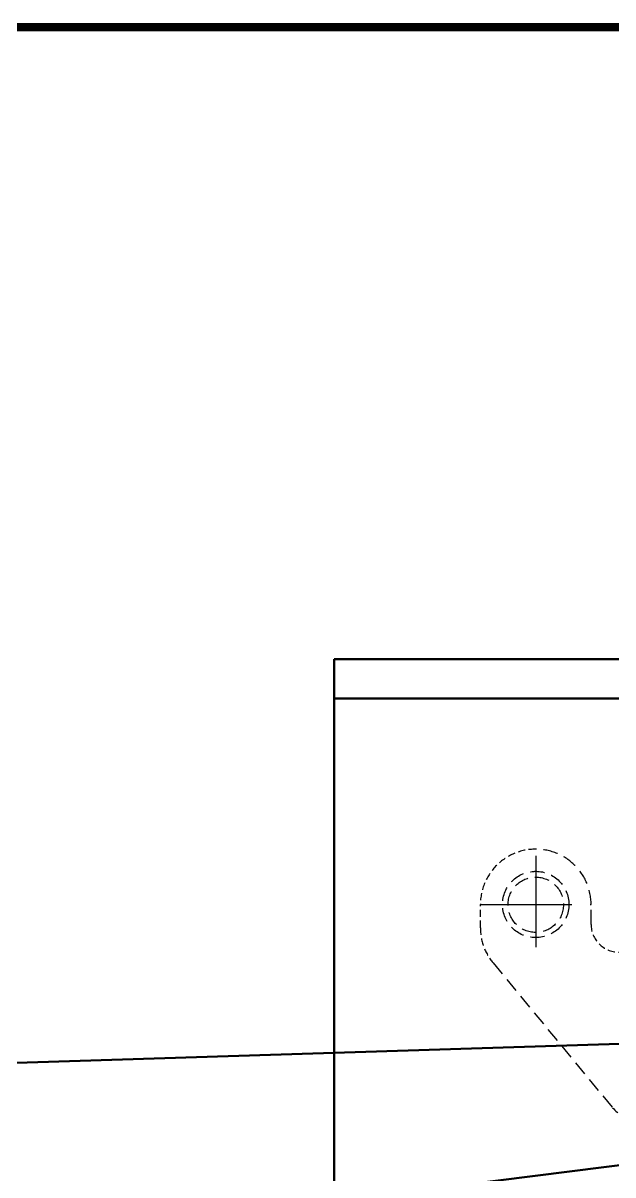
# Model space of a CAD drawing. Header units: millimetres. Extents: x 226184 to 236274, y -181921 to -175474.
# Drawn here: x 227501 to 228034, y -176729 to -175688 of the extents above; entities that cross this region are included whole.
import ezdxf

# ---------------------------------------------------------------- set-up
doc = ezdxf.new("R2010")
doc.units = ezdxf.units.MM
doc.header["$LTSCALE"] = 13
doc.linetypes.add('CENTERX2', pattern=[101.6, 63.5, -12.7, 12.7, -12.7])
doc.linetypes.add('DASHED', pattern=[0.75, 0.5, -0.25])
for name, color, linetype in [('1', 4, 'Continuous'), ('4虚线层', 6, 'DASHED'), ('粗实线', 4, 'Continuous')]:
    doc.layers.add(name, color=color, linetype=linetype)
doc.layers.add('标注、文本', color=3, linetype='Continuous', lineweight=25)

msp = doc.modelspace()

# ---------------------------------------------------------------- linework, layer by layer
at = {"layer": '1', "color": 1, "linetype": 'CENTERX2', "lineweight": -3, "ltscale": 0.1}
for p, q in [((227963.769, -176440.718), (227963.769, -176528.659)), ((227913.769, -176484.688), (228013.769, -176484.688))]:
    msp.add_line(p, q, dxfattribs=at)
at = {"layer": '1', "const_width": 7.598}
msp.add_lwpolyline([(226748.469, -181682.674), (235084.11, -181682.674), (235084.11, -175691.431), (226748.469, -175691.431), (226748.469, -181682.674)], dxfattribs=at)
at = {"layer": '4虚线层'}
msp.add_line((227913.769, -176505.694), (227913.769, -176484.697), dxfattribs=at)
at = {"layer": '4虚线层', "ltscale": 2}
for p, q in [((228013.769, -176502.68), (228013.769, -176484.697)), ((227925.192, -176537.502), (228033.27, -176668.584))]:
    msp.add_line(p, q, dxfattribs=at)
for centre, radius in [((227963.769, -176484.688), 30), ((227963.769, -176484.938), 25)]:
    msp.add_circle(centre, radius, dxfattribs=at)
at = {"layer": '4虚线层'}
for centre, radius, start, end in [((227963.769, -176484.697), 50, 90, 180), ((227963.769, -176505.694), 50, 180, 219.505856), ((228038.769, -176502.68), 25, 180, 270), ((228052.559, -176652.68), 25, 219.505856, 270)]:
    msp.add_arc(centre, radius, start, end, dxfattribs=at)
at = {"layer": '4虚线层', "ltscale": 2}
msp.add_arc((227963.769, -176484.697), 50, 0, 90, dxfattribs=at)
at = {"layer": '标注、文本'}
msp.add_line((227963.769, -176434.697), (227963.769, -176434.697), dxfattribs=at)
at = {"layer": '粗实线', "lineweight": 50}
for p, q in [((227781.769, -178062.976), (227781.769, -176262.976)), ((229331.769, -176262.976), (227781.769, -176262.976)), ((227781.769, -176298.42), (229331.769, -176298.42)), ((228366.637, -176600.557), (227436.991, -176629.654)), ((228324.621, -176684.326), (227436.991, -176796.378))]:
    msp.add_line(p, q, dxfattribs=at)

doc.saveas('drawing.dxf')
